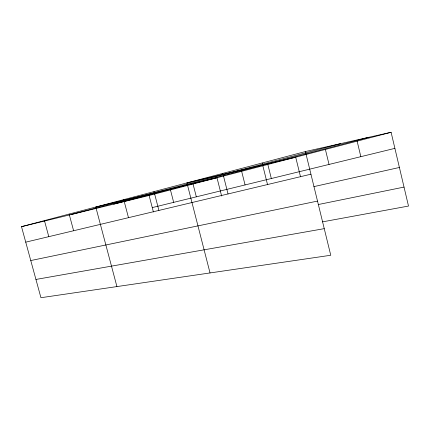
<?xml version="1.0" encoding="UTF-8"?>
<svg xmlns="http://www.w3.org/2000/svg" width="430" height="430" viewBox="0 0 430 430"><rect width="100%" height="100%" fill="white"/><g stroke="black" fill="none" stroke-linecap="round" stroke-linejoin="round"><path stroke-width="0.64" d="M305.397 151.548L330.756 255.259L40.936 297.716L21.5 226.674L305.397 151.548L391.101 132.284L408.5 206.056L322.495 221.864M70.934 214.597L340.56 143.642M113.73 204.137L368.945 137.267M21.5 226.674L149.113 195.489L391.101 132.284M152.263 207.588L394.89 148.361M25.736 242.154L310.938 174.198M313.884 186.625L399.4 167.469M30.767 260.553L317.512 201.089M318.259 204.54L404.028 187.088M35.937 279.446L324.247 228.652M44.441 220.601L48.794 236.656M69.128 214.07L73.611 230.743M116.928 286.584L95.772 207.018L216.989 177.762L221.617 195.999M123.732 199.622L128.479 217.671M154.015 191.608L158.906 210.421M149.113 195.489L153.402 211.969M170.457 189.915L173.672 202.363M193.043 184.018L196.327 196.832M210.033 272.942L186.932 182.895L295.7 157.203L300.516 176.816M222.831 173.398L228.034 193.951M241.649 171.323L245.068 184.932M262.155 162.992L267.519 184.545M267.836 164.48L271.325 178.525M325.397 149.447L329.036 164.437M357.126 141.158L360.84 156.676"/></g></svg>
